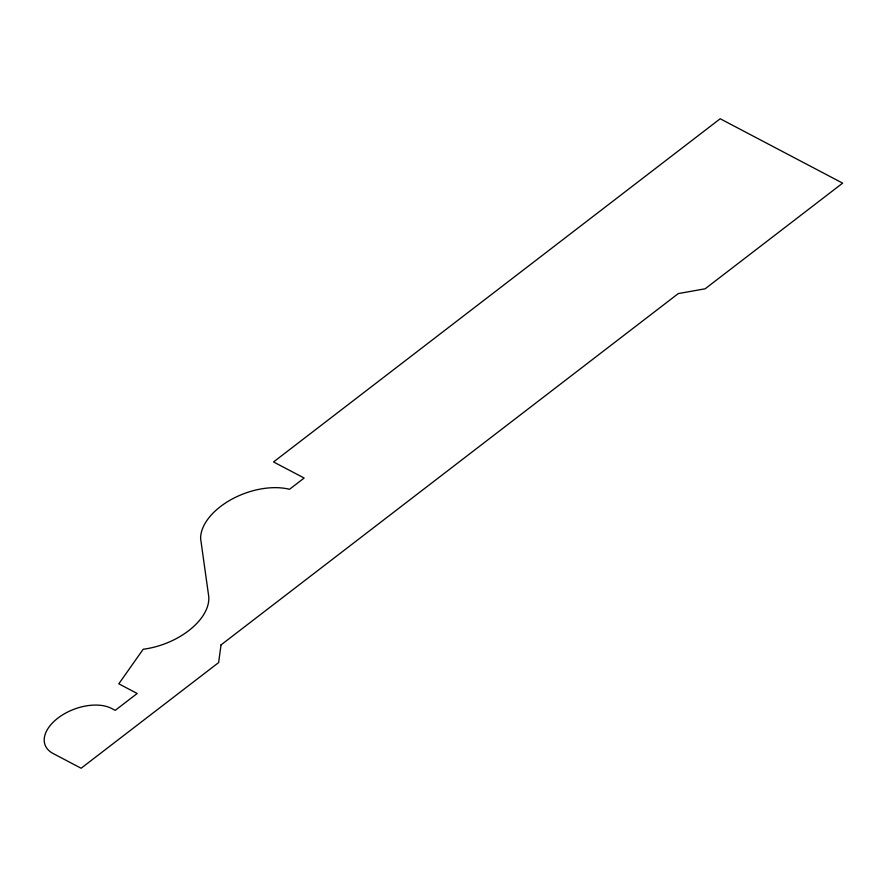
<?xml version="1.0" encoding="UTF-8"?>
<svg xmlns="http://www.w3.org/2000/svg" width="887" height="887" viewBox="0 0 887 887"><rect width="100%" height="100%" fill="white"/><g stroke="black" fill="none" stroke-linecap="round" stroke-linejoin="round"><path stroke-width="1.33" d="M221.029 644.904L218.623 662.589L81.127 768.242L53.087 753.495A39.837 23.306 -20.6 0 1 57.888 718.115A39.837 23.306 -20.6 0 1 111.662 708.491L115.21 710.354L137.186 693.479L118.814 683.822L143.184 649.251A58.675 34.327 -20.6 0 0 208.445 594.412L200.617 538.609A57.755 33.784 -20.6 0 1 231.174 499.569A57.755 33.784 -20.6 0 1 289.506 489.291L304.152 478.038L273.54 461.95L720.2 118.758L842.65 183.143L705.154 288.785L678.256 293.597L221.029 644.904"/></g></svg>
